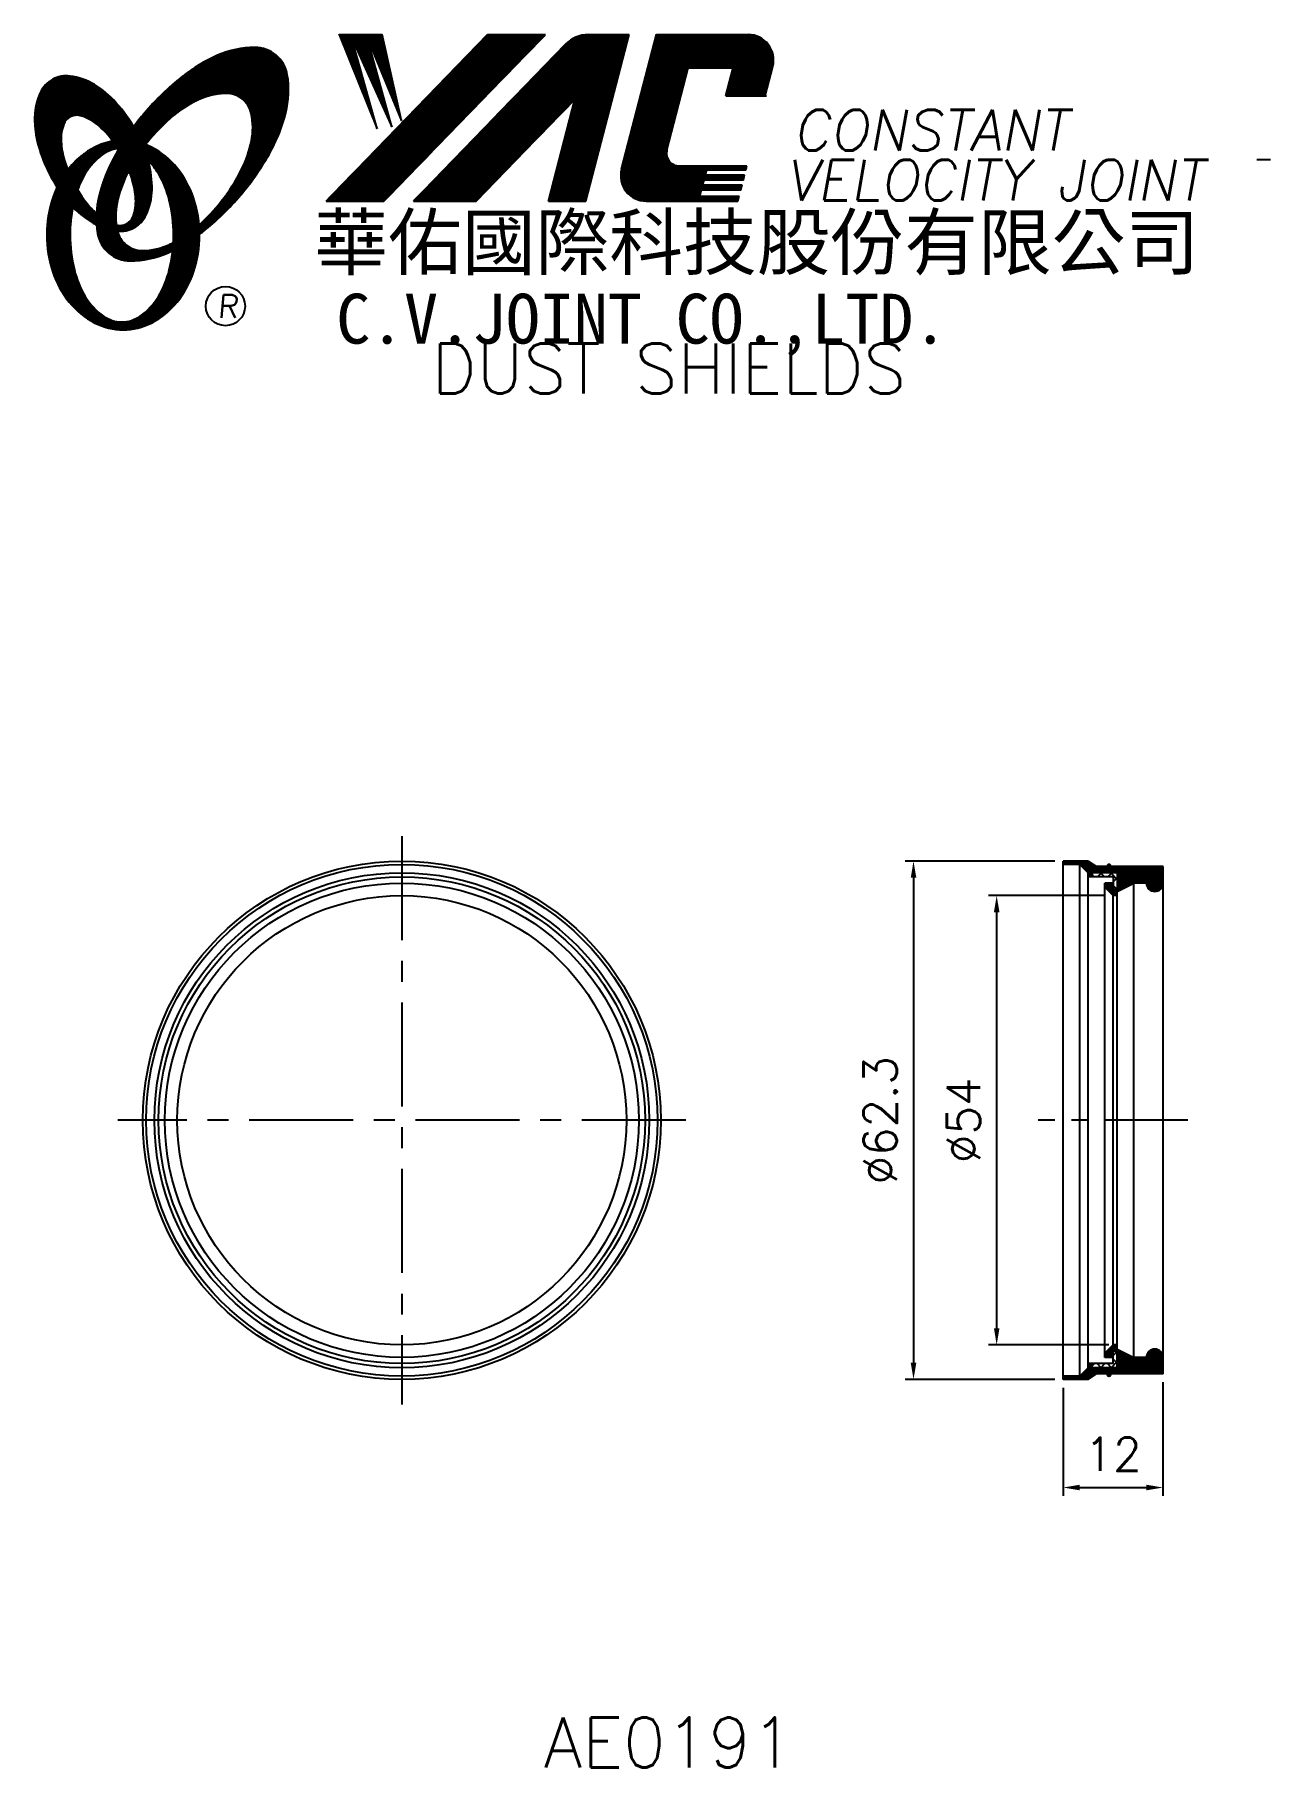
# Model space of a CAD drawing. Extents: x 555 to 704, y 247 to 456.
import ezdxf
from ezdxf.enums import TextEntityAlignment as Align

# ---------------------------------------------------------------- set-up
doc = ezdxf.new("R2010")
doc.units = 0
doc.header["$LTSCALE"] = 10
doc.header["$MEASUREMENT"] = 0
doc.linetypes.add('CENTER', pattern=[2, 1.25, -0.25, 0.25, -0.25])
doc.layers.get('0').update_dxf_attribs({"linetype": 'CONTINUOUS'})
doc.layers.get('DEFPOINTS').update_dxf_attribs({"linetype": 'CONTINUOUS'})
doc.layers.add('4', color=7, linetype='CONTINUOUS')
doc.styles.add('CHINA', font='KAIU.TTF')
doc.styles.add('ITALICC', font='simplex.shx')
doc.dimstyles.new('STANDARD$0', dxfattribs={"dimtxt": 4, "dimasz": 2, "dimexe": 1, "dimexo": 1, "dimgap": 2, "dimtad": 1, "dimdec": 4, "dimzin": 10, "dimtxsty": 'ITALICC', "dimcen": 2, "dimclrd": 5, "dimclre": 5, "dimclrt": 18, "dimaunit": 1, "dimazin": 3, "dimtp": 0.1, "dimtfac": 0.7, "dimtdec": 4, "dimtmove": 0, "dimatfit": 3, "dimtolj": 1, "dimtzin": 10})
pattern_1 = [(45, (455.979931, 248.186403), (-0.00883883476, 0.00883883476), [])]
pattern_2 = [(45, (624.570477, 211.881994), (-0.00727476112, 0.00727476112), [])]

# ---------------------------------------------------------------- blocks, each defined once
blk = doc.blocks.new('*D4')
at = {"color": 5, "linetype": 'BYBLOCK'}
for p, q in [((678.69, 292.97), (678.69, 279.97)), ((690.69, 293.62), (690.69, 279.97)), ((680.69, 280.97), (688.69, 280.97))]:
    blk.add_line(p, q, dxfattribs=at)
for points in [[(680.69, 281.31), (680.69, 280.64), (678.69, 280.97)], [(688.69, 281.31), (688.69, 280.64), (690.69, 280.97)]]:
    blk.add_solid(points, dxfattribs=at)
at = {"layer": 'DEFPOINTS', "color": 0, "linetype": 'BYBLOCK'}
for p in [(678.69, 293.97), (690.69, 294.62), (690.69, 280.97)]:
    blk.add_point(p, dxfattribs=at)
at = {"color": 18, "linetype": 'BYBLOCK', "insert": (684.69, 284.97), "char_height": 4, "attachment_point": 5, "style": 'ITALICC'}
blk.add_mtext('\\A1;12', dxfattribs=at)
blk = doc.blocks.new('*D5')
at = {"color": 5, "linetype": 'BYBLOCK'}
for p, q in [((683.69, 352.12), (669.69, 352.12)), ((670.69, 350.12), (670.69, 300.12)), ((684.19, 298.12), (669.69, 298.12))]:
    blk.add_line(p, q, dxfattribs=at)
for points in [[(670.36, 350.12), (671.03, 350.12), (670.69, 352.12)], [(670.36, 300.12), (671.03, 300.12), (670.69, 298.12)]]:
    blk.add_solid(points, dxfattribs=at)
at = {"layer": 'DEFPOINTS', "color": 0, "linetype": 'BYBLOCK'}
for p in [(684.69, 352.12), (670.69, 298.12), (685.19, 298.12)]:
    blk.add_point(p, dxfattribs=at)
at = {"color": 18, "linetype": 'BYBLOCK', "insert": (666.69, 325.12), "char_height": 4, "attachment_point": 5, "rotation": 90, "style": 'ITALICC'}
blk.add_mtext('\\A1;∅54', dxfattribs=at)
blk = doc.blocks.new('*D6')
at = {"color": 5, "linetype": 'BYBLOCK'}
for p, q in [((677.69, 356.27), (659.69, 356.27)), ((660.69, 354.27), (660.69, 295.97)), ((677.69, 293.97), (659.69, 293.97))]:
    blk.add_line(p, q, dxfattribs=at)
for points in [[(660.36, 354.27), (661.03, 354.27), (660.69, 356.27)], [(660.36, 295.97), (661.03, 295.97), (660.69, 293.97)]]:
    blk.add_solid(points, dxfattribs=at)
at = {"layer": 'DEFPOINTS', "color": 0, "linetype": 'BYBLOCK'}
for p in [(678.69, 356.27), (660.69, 293.97), (678.69, 293.97)]:
    blk.add_point(p, dxfattribs=at)
at = {"color": 18, "linetype": 'BYBLOCK', "insert": (656.69, 325.12), "char_height": 4, "attachment_point": 5, "rotation": 90, "style": 'ITALICC'}
blk.add_mtext('\\A1;∅62.3', dxfattribs=at)

msp = doc.modelspace()

# ---------------------------------------------------------------- hatches: boundary and pattern name
at = {"layer": '4', "linetype": 'CONTINUOUS'}
h = msp.add_hatch(dxfattribs=at)
h.set_pattern_fill('ANSI31', color=5, scale=0.082305, style=0)
h.set_pattern_definition([(45, (455.979931, 248.186403), (-0.00727476112, 0.00727476112), [])])
h.paths.add_polyline_path([(578.0154, 448.55491, -0.172879177), (579.95688, 447.89634, -0.172879177), (581.04417, 446.15829, -0.104527385), (581.07195, 442.8301, -0.065680101), (579.90242, 439.42814, -0.051823203), (577.462, 435.58575, -0.044272532), (574.78703, 432.75942, -0.020203161), (574.84061, 431.6215, 0.006517006), (575.24516, 431.93358, 0.049863361), (579.79859, 436.34664, 0.049863361), (583.38822, 441.5738, 0.063682799), (585.20927, 446.20115, 0.103597411), (585.39857, 450.78512, 0.177892575), (584.04996, 453.1554, 0.177892575), (581.48757, 454.08873, 0.103597411), (576.99977, 453.13568, 0.063682799), (572.74203, 450.56661, 0.049863361), (568.1886, 446.15355, 0.016070017), (566.9179, 444.54723, -0.007061632), (567.16519, 444.1102, -0.031648676), (568.11777, 442.07362, -0.008069351), (568.54968, 442.63794, -0.051823203), (571.72805, 445.89639, -0.065680101), (574.76998, 447.81674, -0.104527385)])
h.paths.add_polyline_path([(564.93973, 435.39359, -0.065680101), (566.10926, 438.79555, -0.006063428), (566.3532, 439.27056, 0.027613469), (565.62637, 440.85863, 0.017011252), (565.09295, 441.79361, 0.007829282), (564.59896, 440.92638, 0.063682799), (562.77792, 436.29903, 0.103597411), (562.58862, 431.71506, 0.177892575), (563.93723, 429.34478, 0.177892575), (566.49962, 428.41146, 0.103597411), (570.98742, 429.3645, 0.008811776), (571.61439, 429.65458, 0.013922709), (571.69171, 430.62439, -0.009086703), (571.2417, 430.40694, -0.104527385), (567.99628, 429.66878, -0.172879177), (566.0548, 430.32735, -0.172879177), (564.96751, 432.0654, -0.104527385)])
h = msp.add_hatch(dxfattribs=at)
h.set_pattern_fill('ANSI31', color=5, scale=0.1, style=0)
h.set_pattern_definition(pattern_1)
h.paths.add_polyline_path([(616.43864, 455.61739), (609.48133, 455.61739), (590.06472, 435.61363), (597.02203, 435.61363)])
h.paths.add_polyline_path([(619.98553, 447.85182), (616.80515, 435.61363), (621.28614, 435.61363), (626.48457, 455.61739), (621.58785, 455.61739, 0.202785967), (618.85377, 454.46097), (600.55964, 435.61363), (608.10656, 435.61363)])
h.paths.add_polyline_path([(633.61263, 451.61897), (639.00635, 451.61897), (638.13733, 448.27495), (642.85416, 448.27495), (643.77087, 451.80252, 0.490800957), (640.82067, 455.61739), (629.78636, 455.61739), (625.5793, 439.4285, 0.490800957), (628.5295, 435.61363), (639.56382, 435.61363), (639.71827, 436.20794), (635.00145, 436.20794), (635.19481, 436.95202), (639.91163, 436.95202), (640.07019, 437.56216), (635.35337, 437.56216), (635.51461, 438.18263), (640.23143, 438.18263), (640.38762, 438.78362), (635.67079, 438.78362), (635.8276, 439.387), (640.54442, 439.387), (640.66115, 439.83619), (632.5214, 439.83619, -0.490800957), (631.0463, 441.74363)])
h = msp.add_hatch(dxfattribs=at)
h.set_pattern_fill('ANSI31', color=1, scale=0.1, style=0)
h.set_pattern_definition(pattern_1)
h.paths.add_polyline_path([(596.7967, 455.61739), (591.61937, 455.61739), (596.19014, 444.31365), (593.1242, 455.27163), (597.95894, 444.54931), (595.01093, 455.27163), (599.13815, 445.25627)])
h = msp.add_hatch(dxfattribs=at)
h.set_pattern_fill('ANSI31', color=3, scale=0.082305, style=0)
h.set_pattern_definition(pattern_2)
h.paths.add_polyline_path([(562.2189, 449.60574, 0.106488277), (559.27702, 450.64432, 0.158297415), (557.18682, 450.24927, 0.158297415), (555.72749, 448.70158, 0.106488277), (555.01668, 445.66382, 0.071723199), (555.43472, 442.35086, 0.058080454), (556.9797, 438.53547, 0.058080454), (559.36075, 435.17768, 0.071723199), (561.92599, 433.03993, 0.020895977), (562.46618, 432.73794, -0.030777155), (562.45027, 434.11416, -0.042059526), (561.35391, 435.27692, -0.04691039), (559.73475, 437.75807, -0.04691039), (558.60647, 440.49756, -0.060581117), (558.20437, 442.75962, -0.10187153), (558.51599, 444.84782, -0.185892489), (559.29608, 445.73947, -0.185892489), (560.47272, 445.87759, -0.10187153), (562.37037, 444.95205, -0.060581117), (564.0072, 443.33978, -0.04691039), (565.62637, 440.85863, -0.04691039), (566.75465, 438.11914, -0.060581117), (567.15675, 435.85708, -0.10187153), (566.84513, 433.76888, -0.185892489), (566.06504, 432.87723, -0.185892489), (564.8884, 432.73911, -0.002013383), (564.8476, 432.74974, 0.021593804), (564.96751, 432.0654, 0.006477741), (564.98551, 431.98836, 0.14950097), (566.95807, 432.3964, 0.158297415), (568.4174, 433.94409, 0.106488277), (569.12822, 436.98186, 0.071723199), (568.71017, 440.29481, 0.058080454), (567.16519, 444.1102, 0.058080454), (564.78414, 447.46799, 0.071723199)])
h = msp.add_hatch(dxfattribs=at)
h.set_pattern_fill('ANSI31', color=1, scale=0.082305, style=0)
h.set_pattern_definition(pattern_2)
h.paths.add_polyline_path([(563.31252, 441.28229, -0.120168026), (565.00431, 441.93568, 0.016865385), (564.40455, 442.81842, 0.076648372), (562.24833, 442.09951, 0.104809576), (559.16387, 439.58641, 0.005838257), (558.99693, 439.37421, 0.028089978), (559.73475, 437.75807, 0.014237292), (560.17688, 436.97302, -0.045767751), (561.10206, 438.90987, -0.106890197)])
h.paths.add_polyline_path([(559.28115, 431.52768, -0.048711043), (559.61126, 434.90801, -0.007865741), (559.36075, 435.17768, -0.037695478), (557.72488, 437.29644, 0.03042545), (557.19955, 435.99247, 0.080710289), (556.47411, 431.52768, 0.080710289), (557.19955, 427.06288, 0.089265679), (559.16387, 423.46894, 0.104809576), (562.24833, 420.95585, 0.11926607), (565.65752, 420.13091, 0.11926607), (569.06671, 420.95585, 0.104809576), (572.15117, 423.46894, 0.089265679), (574.11549, 427.06288, 0.080710289), (574.84093, 431.52768, 0.080710289), (574.11549, 435.99247, 0.089265679), (572.15117, 439.58641, 0.104809576), (569.06671, 442.09951, 0.025513357), (568.37348, 442.41226, 0.004818181), (568.11777, 442.07362, -0.023722145), (568.65899, 440.47688, -0.065307489), (569.89417, 438.90987, -0.073950765), (571.20662, 435.71214, -0.060532391), (571.71507, 431.52768, -0.060532391), (571.20662, 427.34321, -0.073950765), (569.89417, 424.14548, -0.106890197), (567.68371, 421.77306, -0.153118262), (565.49811, 421.08768, -0.153118262), (563.31252, 421.77306, -0.106890197), (561.10206, 424.14548, -0.073950765), (559.78961, 427.34321, -0.060532391)])
h = msp.add_hatch(dxfattribs=at)
h.set_pattern_fill('ANSI31', color=5, style=0)
h.paths.add_polyline_path([(687.19248, 353.6233), (688.69248, 353.6233, 1), (690.69248, 353.6233), (690.69248, 355.6233), (684.44248, 355.6233, 1), (683.94248, 355.6233), (682.69248, 355.6233), (681.69248, 356.2733), (678.69248, 356.2733), (678.69248, 355.8733), (680.69248, 355.8733), (681.69248, 354.8733), (681.69248, 354.3733), (682.19248, 354.3733), (682.19248, 354.8733), (685.19248, 354.8733), (685.19248, 352.8733), (684.69248, 352.8733), (684.69248, 353.6233), (683.69248, 353.6233), (683.69248, 353.1233), (684.69248, 352.1233), (685.19248, 352.1233), (685.19248, 352.6233)])
h.paths.add_polyline_path([(690.69248, 294.6233), (690.69248, 296.6233, 1), (688.69248, 296.6233), (687.19248, 296.6233), (685.19248, 297.6233), (685.19248, 298.1233), (684.69248, 298.1233), (683.69248, 297.1233), (683.69248, 296.6233), (684.69248, 296.6233), (684.69248, 297.3733), (685.19248, 297.3733), (685.19248, 295.3733), (682.19248, 295.3733), (682.19248, 295.8733), (681.69248, 295.8733), (681.69248, 295.3733), (680.69248, 294.3733), (678.69248, 294.3733), (678.69248, 293.9733), (681.69248, 293.9733), (682.69248, 294.6233), (683.94248, 294.6233, 1), (684.44248, 294.6233)])
h = msp.add_hatch(dxfattribs=at)
h.set_pattern_fill('ANSI37', color=5, scale=7, style=0)
h.set_pattern_definition([(45, (800.1737, 158.6655), (-0.6187184, 0.6187184), []), (135, (800.1737, 158.6655), (-0.6187184, -0.6187184), [])])
h.paths.add_polyline_path([(685.19248, 354.8733), (682.19248, 354.8733), (682.19248, 354.3733), (684.69248, 354.3733), (684.69248, 352.8733), (685.19248, 352.8733)])
h.paths.add_polyline_path([(685.19248, 297.3733), (684.69248, 297.3733), (684.69248, 295.8733), (682.19248, 295.8733), (682.19248, 295.3733), (685.19248, 295.3733)])

# ---------------------------------------------------------------- linework, layer by layer
at = {"layer": '4', "color": 5, "linetype": 'CONTINUOUS'}
for p, q in [((590.06472, 435.61363), (609.48133, 455.61739)), ((597.02203, 435.61363), (616.43864, 455.61739)), ((600.55964, 435.61363), (618.85377, 454.46097)), ((609.48133, 455.61739), (616.43864, 455.61739)), ((621.28614, 435.61363), (626.48457, 455.61739)), ((621.58785, 455.61739), (626.48457, 455.61739)), ((625.5793, 439.4285), (629.78636, 455.61739)), ((629.78636, 455.61739), (640.82067, 455.61739)), ((631.0463, 441.74363), (633.61263, 451.61897)), ((633.61263, 451.61897), (639.00635, 451.61897)), ((638.13733, 448.27495), (639.00635, 451.61897)), ((642.85416, 448.27495), (643.77087, 451.80252)), ((608.10656, 435.61363), (619.98553, 447.85182)), ((616.80515, 435.61363), (619.98553, 447.85182)), ((638.13733, 448.27495), (643.00459, 448.27495)), ((632.5214, 439.83619), (640.66115, 439.83619)), ((640.54442, 439.387), (640.66115, 439.83619)), ((703.59922, 440.58876), (701.96326, 440.58876)), ((635.35337, 437.56216), (635.51461, 438.18263)), ((635.35337, 437.56216), (640.07019, 437.56216)), ((635.51461, 438.18263), (640.23143, 438.18263)), ((635.67079, 438.78362), (635.8276, 439.387)), ((635.67079, 438.78362), (640.38762, 438.78362)), ((635.8276, 439.387), (640.54442, 439.387)), ((639.91163, 436.95202), (640.07019, 437.56216)), ((640.23143, 438.18263), (640.38762, 438.78362)), ((590.06472, 435.61363), (597.02203, 435.61363)), ((600.55964, 435.61363), (608.10656, 435.61363)), ((616.80515, 435.61363), (621.28614, 435.61363)), ((628.5295, 435.61363), (639.56382, 435.61363)), ((635.00145, 436.20794), (635.19481, 436.95202)), ((635.00145, 436.20794), (639.71827, 436.20794)), ((635.19481, 436.95202), (639.91163, 436.95202)), ((639.56382, 435.61363), (639.71827, 436.20794))]:
    msp.add_line(p, q, dxfattribs=at)
at = {"layer": '4', "color": 1, "linetype": 'CONTINUOUS'}
for p, q in [((591.61937, 455.61739), (596.19014, 444.31365)), ((591.61937, 455.61739), (596.7967, 455.61739)), ((596.19014, 444.31365), (593.1242, 455.27163)), ((593.1242, 455.27163), (597.95894, 444.54931)), ((595.01093, 455.27163), (599.13815, 445.25627)), ((597.95894, 444.54931), (595.01093, 455.27163)), ((599.13815, 445.25627), (596.7967, 455.61739))]:
    msp.add_line(p, q, dxfattribs=at)
at = {"layer": '4', "color": 5, "linetype": 'CENTER'}
for p, q in [((599.16485, 359.2733), (599.16485, 290.9733)), ((633.31485, 325.1233), (565.01485, 325.1233))]:
    msp.add_line(p, q, dxfattribs=at)
at = {"layer": '4', "color": 7, "linetype": 'CONTINUOUS'}
for p, q in [((678.69248, 293.9733), (678.69248, 356.2733)), ((681.69248, 356.2733), (678.69248, 356.2733)), ((681.69248, 356.2733), (682.69248, 355.6233)), ((680.69248, 355.8733), (678.69248, 355.8733)), ((680.69248, 294.3733), (680.69248, 355.8733)), ((680.69248, 355.8733), (681.69248, 354.8733)), ((681.69248, 295.3733), (681.69248, 354.8733)), ((684.69248, 354.3733), (681.69248, 354.3733)), ((682.19248, 354.8733), (682.19248, 354.3733)), ((685.19248, 354.8733), (682.19248, 354.8733)), ((683.94248, 355.6233), (682.69248, 355.6233)), ((690.69248, 355.6233), (684.44248, 355.6233)), ((684.69248, 354.3733), (684.69248, 352.8733)), ((685.19248, 354.8733), (685.19248, 352.8733)), ((690.69248, 294.6233), (690.69248, 355.6233)), ((683.69248, 296.6233), (683.69248, 353.6233)), ((684.69248, 353.6233), (683.69248, 353.6233)), ((684.69248, 352.1233), (683.69248, 353.1233)), ((685.19248, 352.8733), (684.69248, 352.8733)), ((684.69248, 298.1233), (684.69248, 352.1233)), ((685.19248, 352.1233), (684.69248, 352.1233)), ((685.19248, 352.6233), (687.19248, 353.6233)), ((685.19248, 297.6233), (685.19248, 352.6233)), ((687.19248, 296.6233), (687.19248, 353.6233)), ((688.69248, 353.6233), (687.19248, 353.6233)), ((684.69248, 298.1233), (683.69248, 297.1233)), ((685.19248, 298.1233), (684.69248, 298.1233)), ((684.69248, 295.8733), (681.69248, 295.8733)), ((682.19248, 295.3733), (682.19248, 295.8733)), ((684.69248, 296.6233), (683.69248, 296.6233)), ((685.19248, 297.3733), (684.69248, 297.3733)), ((684.69248, 295.8733), (684.69248, 297.3733)), ((685.19248, 297.6233), (687.19248, 296.6233)), ((685.19248, 295.3733), (685.19248, 297.3733)), ((688.69248, 296.6233), (687.19248, 296.6233)), ((680.69248, 294.3733), (678.69248, 294.3733)), ((681.69248, 293.9733), (678.69248, 293.9733)), ((680.69248, 294.3733), (681.69248, 295.3733)), ((681.69248, 293.9733), (682.69248, 294.6233)), ((685.19248, 295.3733), (682.19248, 295.3733)), ((683.94248, 294.6233), (682.69248, 294.6233)), ((690.69248, 294.6233), (684.44248, 294.6233))]:
    msp.add_line(p, q, dxfattribs=at)
at = {"layer": '4', "color": 5, "linetype": 'CENTER', "ltscale": 0.8}
msp.add_line((693.69248, 325.1233), (675.69248, 325.1233), dxfattribs=at)
at = {"layer": '4', "color": 5, "linetype": 'CONTINUOUS'}
for points in [[(574.84061, 431.6215, 0.006517006), (575.24516, 431.93358, 0.049863361), (579.79859, 436.34664, 0.049863361), (583.38822, 441.5738, 0.063682799), (585.20927, 446.20115, 0.103597411), (585.39857, 450.78512, 0.177892575), (584.04996, 453.1554, 0.177892575), (581.48757, 454.08873, 0.103597411), (576.99977, 453.13568, 0.063682799), (572.74203, 450.56661, 0.049863361), (568.1886, 446.15355, 0.016070017), (566.9179, 444.54723)], [(574.78703, 432.75942, 0.044272532), (577.462, 435.58575, 0.051823203), (579.90242, 439.42814, 0.065680101), (581.07195, 442.8301, 0.104527385), (581.04417, 446.15829, 0.172879177), (579.95688, 447.89634, 0.172879177), (578.0154, 448.55491, 0.104527385), (574.76998, 447.81674, 0.065680101), (571.72805, 445.89639, 0.051823203), (568.54968, 442.63794, 0.008069351), (568.11777, 442.07362)], [(565.09295, 441.79361, 0.007829282), (564.59896, 440.92638, 0.063682799), (562.77792, 436.29903, 0.103597411), (562.58862, 431.71506, 0.177892575), (563.93723, 429.34478, 0.177892575), (566.49962, 428.41146, 0.103597411), (570.98742, 429.3645, 0.008811776), (571.61439, 429.65458, 0.008811776)], [(566.3532, 439.27056, 0.006063428), (566.10926, 438.79555, 0.065680101), (564.93973, 435.39359, 0.104527385), (564.96751, 432.0654, 0.172879177), (566.0548, 430.32735, 0.172879177), (567.99628, 429.66878, 0.104527385), (571.2417, 430.40694, 0.009086703), (571.69171, 430.62439, 0.009086703)]]:
    msp.add_lwpolyline(points, format="xyb", dxfattribs=at)
at = {"layer": '4', "color": 3, "linetype": 'CONTINUOUS'}
for points in [[(564.98551, 431.98836, 0.14950097), (566.95807, 432.3964, 0.158297415), (568.4174, 433.94409, 0.106488277), (569.12822, 436.98186, 0.071723199), (568.71017, 440.29481, 0.058080454), (567.16519, 444.1102, 0.058080454), (564.78414, 447.46799, 0.071723199), (562.2189, 449.60574, 0.106488277), (559.27702, 450.64432, 0.158297415), (557.18682, 450.24927, 0.158297415), (555.72749, 448.70158, 0.106488277), (555.01668, 445.66382, 0.071723199), (555.43472, 442.35086, 0.058080454), (556.9797, 438.53547, 0.058080454), (559.36075, 435.17768, 0.071723199), (561.92599, 433.03993, 0.020895977), (562.46618, 432.73794, 0.020895977)], [(564.8476, 432.74974, 0.002013383), (564.8884, 432.73911, 0.185892489), (566.06504, 432.87723, 0.185892489), (566.84513, 433.76888, 0.10187153), (567.15675, 435.85708, 0.060581117), (566.75465, 438.11914, 0.04691039), (565.62637, 440.85863, 0.04691039), (564.0072, 443.33978, 0.060581117), (562.37037, 444.95205, 0.10187153), (560.47272, 445.87759, 0.185892489), (559.29608, 445.73947, 0.185892489), (558.51599, 444.84782, 0.10187153), (558.20437, 442.75962, 0.060581117), (558.60647, 440.49756, 0.04691039), (559.73475, 437.75807, 0.04691039), (561.35391, 435.27692, 0.042059526), (562.45027, 434.11416, 0.042059526)]]:
    msp.add_lwpolyline(points, format="xyb", dxfattribs=at)
at = {"layer": '4', "color": 1, "linetype": 'CONTINUOUS'}
for points in [[(557.72488, 437.29644, 0.03042545), (557.19955, 435.99247, 0.080710289), (556.47411, 431.52768, 0.080710289), (557.19955, 427.06288, 0.089265679), (559.16387, 423.46894, 0.104809576), (562.24833, 420.95585, 0.11926607), (565.65752, 420.13091, 0.11926607), (569.06671, 420.95585, 0.104809576), (572.15117, 423.46894, 0.089265679), (574.11549, 427.06288, 0.080710289), (574.84093, 431.52768, 0.080710289), (574.11549, 435.99247, 0.089265679), (572.15117, 439.58641, 0.104809576), (569.06671, 442.09951, 0.025513357), (568.37348, 442.41226, 0.025513357)], [(564.40455, 442.81842, 0.076648372), (562.24833, 442.09951, 0.104809576), (559.16387, 439.58641, 0.005838257), (558.99693, 439.37421, 0.005838257)], [(565.00431, 441.93568, 0.120168026), (563.31252, 441.28229, 0.106890197), (561.10206, 438.90987, 0.045767751), (560.17688, 436.97302, 0.045767751)], [(559.61126, 434.90801, 0.048711043), (559.28115, 431.52768, 0.060532391), (559.78961, 427.34321, 0.073950765), (561.10206, 424.14548, 0.106890197), (563.31252, 421.77306, 0.153118262), (565.49811, 421.08768, 0.153118262), (567.68371, 421.77306, 0.106890197), (569.89417, 424.14548, 0.073950765), (571.20662, 427.34321, 0.060532391), (571.71507, 431.52768, 0.060532391), (571.20662, 435.71214, 0.073950765), (569.89417, 438.90987, 0.065307489), (568.65899, 440.47688)]]:
    msp.add_lwpolyline(points, format="xyb", dxfattribs=at)
at = {"layer": '4', "color": 5, "linetype": 'CONTINUOUS'}
msp.add_circle((577.96176, 422.98196), 2.35282, dxfattribs=at)
at = {"layer": '4', "color": 7, "linetype": 'CONTINUOUS'}
for radius in [31.15, 30.75, 29.75, 29.25, 28.5, 27, 27]:
    msp.add_circle((599.16485, 325.1233), radius, dxfattribs=at)
at = {"layer": '4', "color": 5, "linetype": 'CONTINUOUS'}
for centre, radius, start, end in [((621.58785, 451.80715), 3.81024, 90, 135.8533387), ((640.82067, 452.5692), 3.04819, 345.4326059, 90), ((632.5214, 441.36029), 1.5241, 165.4326059, 270), ((628.5295, 438.66182), 3.04819, 165.4326059, 270)]:
    msp.add_arc(centre, radius, start, end, dxfattribs=at)
at = {"layer": '4', "color": 7, "linetype": 'CONTINUOUS'}
for centre, radius, start, end in [((684.19248, 355.6233), 0.25, 0, 180), ((689.69248, 353.6233), 1, 180, 0), ((689.69248, 296.6233), 1, 0, 180), ((684.19248, 294.6233), 0.25, 180, 0)]:
    msp.add_arc(centre, radius, start, end, dxfattribs=at)

# ---------------------------------------------------------------- texts
at = {"layer": '4', "color": 5, "linetype": 'CONTINUOUS', "style": 'ITALICC'}
for s, height, oblique, p in [('CONSTANT', 4.9, 10, (646.21353, 441.68409)), ('VELOCITY JOINT', 4.9, 10, (645.33531, 435.68871)), ('R', 2.75625, 5, (577.00307, 421.57235))]:
    msp.add_text(s, height=height, dxfattribs=dict(at, oblique=oblique)).set_placement(p)
at = {"layer": '4', "color": 7, "linetype": 'CONTINUOUS', "style": 'CHINA'}
for s, height, p in [('華佑國際科技股份有限公司', 6.5, (588.65137, 427.42378)), ('C.V.JOINT CO.,LTD.', 6, (591.28, 418.47756))]:
    msp.add_text(s, height=height, dxfattribs=at).set_placement(p)
at = {"layer": '4', "color": 18, "linetype": 'CONTINUOUS', "style": 'ITALICC'}
for s, p in [('DUST SHIELDS', (631.28273, 412.48474)), ('AE0191', (631.28273, 247.33735))]:
    msp.add_text(s, height=6, dxfattribs=at).set_placement(p, align=Align.CENTER)

# ---------------------------------------------------------------- dimensions: what is measured, and where the dimension line sits
at = {"layer": '4', "color": 7, "linetype": 'CONTINUOUS'}
for base, p1, p2, text, picture, middle in [((660.69253, 293.9733), (678.69248, 356.2733), (678.69248, 293.9733), '%%C62.3', '*D6', (656.69253, 325.1233)), ((670.69252, 298.1233), (684.69248, 352.1233), (685.19248, 298.1233), '%%C54', '*D5', (666.69252, 325.1233))]:
    dim = msp.add_linear_dim(base=base, p1=p1, p2=p2, angle=90, text=text, dimstyle='STANDARD$0', override={"dimscale": 1}, dxfattribs=at)
    dim.commit()
    dim.dimension.update_dxf_attribs({"geometry": picture, "text_midpoint": middle})
dim = msp.add_linear_dim(base=(690.69248, 280.97328), p1=(678.69248, 293.9733), p2=(690.69248, 294.6233), dimstyle='STANDARD$0', override={"dimscale": 1}, dxfattribs=at)
dim.commit()
dim.dimension.update_dxf_attribs({"geometry": '*D4', "text_midpoint": (684.69248, 284.97328)})

doc.saveas('drawing.dxf')
